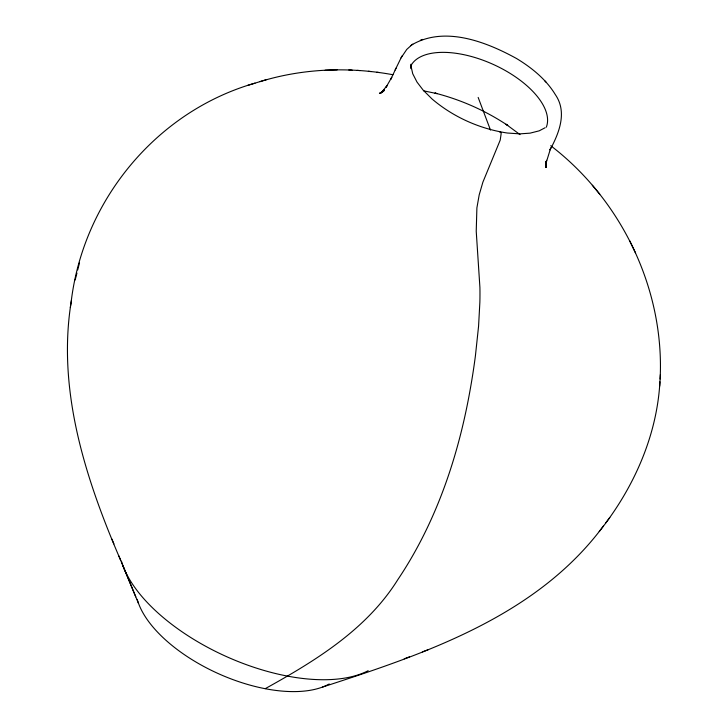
<?xml version="1.0" encoding="UTF-8"?>
<svg xmlns="http://www.w3.org/2000/svg" width="728" height="728" viewBox="0 0 728 728"><rect width="100%" height="100%" fill="white"/><g stroke="black" fill="none" stroke-linecap="round" stroke-linejoin="round"><path stroke-width="1.09" d="M411.165 64.819L411.111 68.669L410.983 64.21M660.123 378.979C664.628 289.526 621.657 200.009 550.732 145.709M322.586 687.05C422.804 654.481 531.831 618.008 599.217 531.558C633.187 488.925 656.865 436.673 659.932 381.8M659.686 386.222L660.369 374.592M255.018 83.138C156.22 111.42 82.992 200.81 71.107 302.348C56.975 391.118 85.877 479.725 120.675 560.323M70.325 307.525L71.417 300.491M75.184 279.934L76.95 273.036M77.696 269.961L79.461 263.017M396.05 68.159L390.845 79.179L391.755 77.295L386.058 87.26L387.169 85.449L381.117 92.911L384.375 89.671L380.043 93.421L384.156 90.554L379.452 93.412L383.583 91.328M401.055 57.894L406.743 49.44L411.602 45.036M395.14 70.034L401.956 56.029M599.217 531.558L603.512 525.88M605.45 523.277L609.782 517.553M411.911 44.808C444.69 25.635 486.122 41.769 516.634 58.568C531.731 67.74 546.018 79.288 555.291 94.54C567.512 112.167 559.14 133.024 550.004 149.923L550.723 147.957L546.237 162.49L546.573 160.315L545.864 166.139L545.927 161.48L545.982 167.176L545.672 165.165M410.683 45.7L412.822 44.144M545.135 127.728L539.193 130.84L530.057 133.151L519.874 133.861L507.352 133.024C479.825 128.929 453.344 117.081 432.123 99.044L423.214 90.199L417.017 82.1L412.721 73.719L411.038 66.193M265.283 688.643C315.452 660.787 366.675 629.52 397.843 579.615C435.899 522.959 458.149 457.075 470.07 390.226A272.9 104.432 -79.1 0 0 475.42 355.774L478.569 326.208L479.861 302.366A171.844 65.757 -79.1 0 0 479.916 287.533L476.23 231.277L476.895 207.889L479.206 194.813L482.892 182.146L500.227 140.076L501.164 133.57L500.709 132.105L499.681 132.005M404.268 658.795L409.518 656.811M422.404 651.888L428.1 649.74M420.32 40.267L422.75 39.394M259.896 81.663C302.793 68.405 348.912 66.639 392.984 74.738M247.702 85.403L266.894 79.498M337.137 69.843L325.134 70.225M348.812 69.97L352.106 70.143M357.057 70.398L360.151 70.561M368.386 71.271L371.153 71.599M376.795 72.254L379.352 72.563M423.805 90.873L437.137 93.639L434.953 93.075C460.806 99.672 485.549 110.629 507.753 125.434L505.996 124.242L520.02 134.616M544.844 80.872L546 82.118M599.763 194.194L592.337 185.276M635.58 253.053L629.675 240.75M545.563 165.01L546.437 166.949L545.663 165.001M118.846 555.892L138.493 603.439M111.921 539.075L113.923 543.925M123.123 566.229L135.79 596.905M478.16 97.425L490.481 130.057M545.509 165.338L546.164 167.513L545.6 164.291M368.168 670.706A145.373 70.916 24.3 0 1 227.6 657.102A145.373 70.916 24.3 0 1 121.467 561.261M329.22 683.974A112.285 54.782 24.3 0 1 219.92 674.337A112.285 54.782 24.3 0 1 137.237 599.335M411.111 65.32A74.402 36.3 24.3 0 1 493.793 64.665A74.402 36.3 24.3 0 1 546.319 127.191"/></g></svg>
